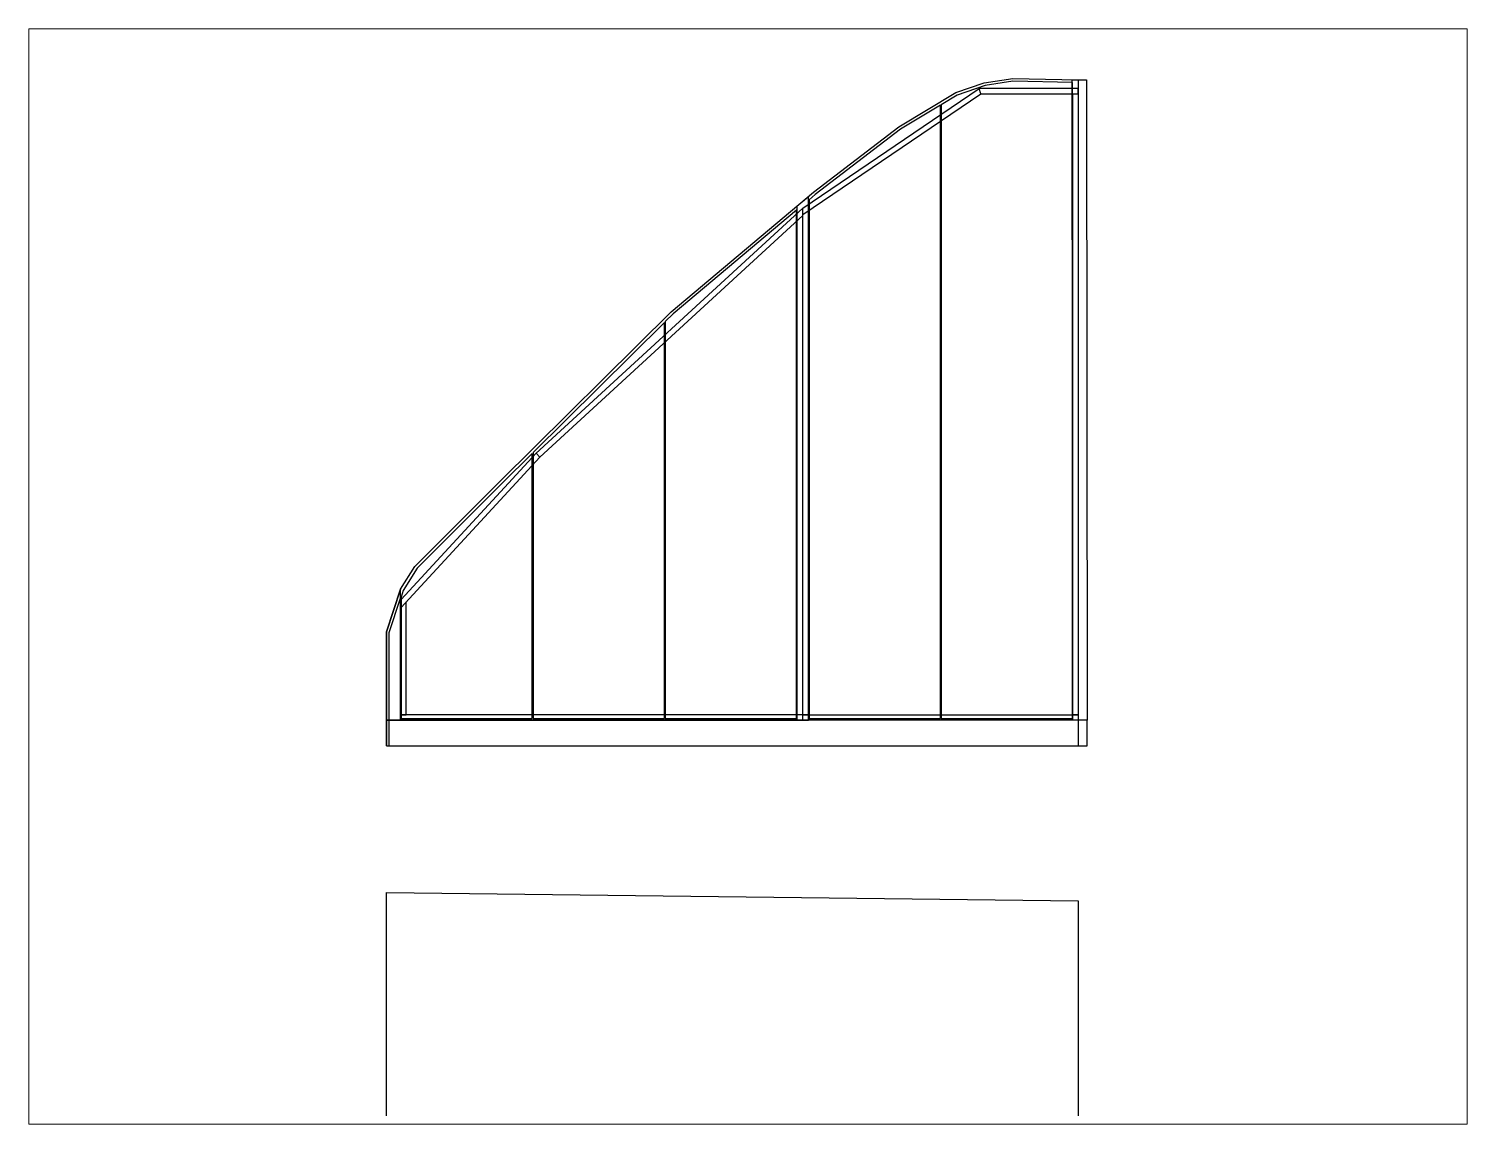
# Paper-space layout 'Presentación1' of a CAD drawing. Header units: inches. Extents: x 1.05 to 9.45, y 0.8 to 7.2.
# The model-space entities are those that its viewports show. They can reach past a viewport. Long polylines and large blocks are cut down to what shows.
import ezdxf

# ---------------------------------------------------------------- set-up
doc = ezdxf.new("R2010")
doc.units = ezdxf.units.IN
doc.header["$MEASUREMENT"] = 0
for name, color, linetype in [('Frente', 35, 'Continuous'), ('Modulo', 32, 'Continuous'), ('Rodapie', 123, 'Continuous')]:
    doc.layers.add(name, color=color, linetype=linetype)

msp = doc.modelspace()

# ---------------------------------------------------------------- linework, layer by layer
msp.add_line((0, 0), (0, 400))
for points in [[(0, 0), (0, 400), (50, 550), (100, 630), (400, 930), (1000, 1525), (1500, 1945), (1800, 2175), (2000, 2295), (2100, 2330), (2200, 2345), (2430, 2340), (2430, 0)], [(10, 0), (10, 398.4), (50, 518.4)], [(0, -1300), (0, -515), (2430, -545), (2430, -1300)]]:
    msp.add_lwpolyline(points)
at = {"layer": 'Frente'}
msp.add_line((1442, 1896.3), (1483, 1930.7), dxfattribs=at)
for points in [[(2409.5, 2330.4), (2200.6, 2335), (2102.4, 2320.3), (2004.3, 2285.9), (1948.5, 2252.4), (1948.5, 95.5), (2409.5, 95.5)], [(2461, 90), (2411, 90), (2409, 2339.9), (2459, 2339.9)], [(1945.5, 2250.6), (1805.6, 2166.7), (1506.3, 1937.2), (1484.5, 1918.9), (1484.5, 95.5), (1945.5, 95.5)], [(1440.5, 1882), (1006.7, 1517.6), (979.5, 1490.6), (979.5, 95.5), (1440.5, 95.5)], [(976.5, 1487.6), (515.5, 1030.5), (515.5, 95.5), (976.5, 95.5)], [(512.5, 1027.5), (407.1, 922.9), (107.9, 623.7), (59.1, 545.7), (51.5, 522.9), (51.5, 95.5), (512.5, 95.5)], [(0, 90), (50, 90), (50, 550), (0, 400)]]:
    msp.add_lwpolyline(points, close=True, dxfattribs=at)
msp.add_lwpolyline([(1442, 1896.3), (1442, 90), (1483, 90), (1483, 1930.7)], dxfattribs=at)
at = {"layer": 'Modulo'}
for p, q in [((1462.5, 1889.3), (2082.1, 2309.7)), ((1462.5, 1866.4), (2087.9, 2290.7)), ((2087.9, 2290.7), (2082.1, 2309.7)), ((524.5, 1026.7), (1462.5, 1889.3)), ((1474.3, 1874.4), (1475.4, 1875.3)), ((538.5, 1013.8), (1462.5, 1863.5)), ((51.5, 514.6), (525.6, 1027.8)), ((51.5, 486.6), (538.5, 1013.8)), ((538.5, 1013.8), (525.6, 1027.8))]:
    msp.add_line(p, q, dxfattribs=at)
for points in [[(2087.9, 2290.7), (2430, 2290.7), (2430, 2309.7), (2082.1, 2309.7)], [(1481.5, 1879.3), (1481.5, 109), (1462.5, 109), (1462.5, 1889.3)], [(50, 518.4), (50, 109), (69, 109), (69, 505.5)]]:
    msp.add_lwpolyline(points, dxfattribs=at)
for points in [[(2430, 109), (2411, 109), (2411, 2290.7), (2430, 2290.7)], [(50, 90), (1462.5, 90), (1462.5, 109), (50, 109)], [(1462.5, 109), (2430, 109), (2430, 90), (1462.5, 90)]]:
    msp.add_lwpolyline(points, close=True, dxfattribs=at)
at = {"layer": 'Rodapie'}
msp.add_lwpolyline([(0, 0), (2461, 0), (2461, 90), (0, 90)], close=True, dxfattribs=at)

psp = doc.layouts.new('Presentación1')

# ---------------------------------------------------------------- viewports
at = {"layer": 'Frente'}
psp.add_viewport(center=(5.25, 4), size=(8.4, 6.4), view_center_point=(1270, 595), view_height=3849.064935, dxfattribs=at)

doc.saveas('drawing.dxf')
